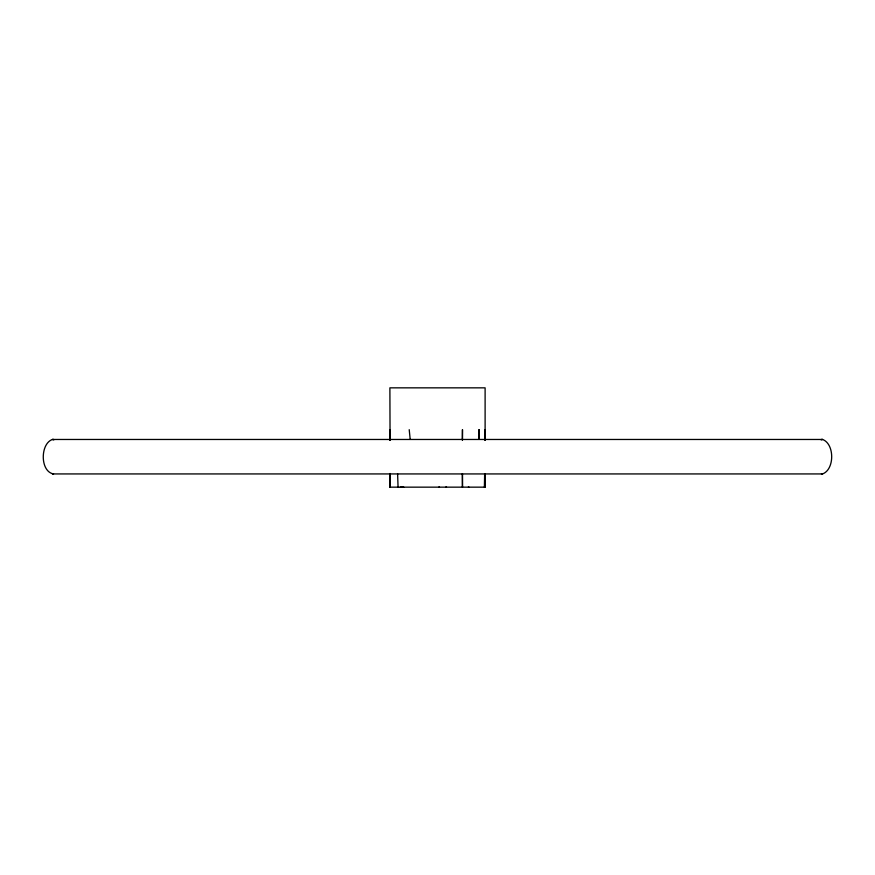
<?xml version="1.0" encoding="UTF-8"?>
<svg xmlns="http://www.w3.org/2000/svg" width="875" height="875" viewBox="0 0 875 875"><rect width="100%" height="100%" fill="white"/><g stroke="black" fill="none" stroke-linecap="round" stroke-linejoin="round"><path stroke-width="1.31" d="M390.064 440.322L389.889 387.844L485.111 387.844L485.111 440.256M485.111 473.867L485.111 487.156L390.086 487.156L390.108 474.173M390.042 439.228L390.086 429.669L389.988 440.256M389.977 473.867L390.086 487.156L390.13 473.495M462.427 440.18L462.47 429.669L462.405 440.07M485.067 439.228L485.111 429.669L485.045 440.322M484.389 487.156L484.641 474.173M400.323 487.156L403.736 487.156L401.68 486.959M821.056 439.764L821.877 439.523M446.512 486.959L445.692 487.156M53.266 473.889C39.966 471.231 40.195 443.603 52.445 439.469L822.555 439.469C834.728 443.866 834.739 469.547 822.555 473.933L52.445 473.933L53.561 473.889M821.734 439.523L822.555 439.469L821.439 439.523M53.561 439.523L52.445 439.469L53.266 439.523M821.439 473.889L822.555 473.933L821.734 473.889M468.956 487.156L468.387 486.959M439.491 487.156L438.922 486.959M53.123 439.523L53.944 439.764M409.216 429.669L410.167 439.141M397.611 473.845L398.059 487.156M390.009 473.747L390.086 487.156M462.416 473.845L462.47 487.156L462.438 473.736M485.089 473.747L485.111 487.156M479.052 429.669L478.833 439.108L479.052 429.669"/></g></svg>
